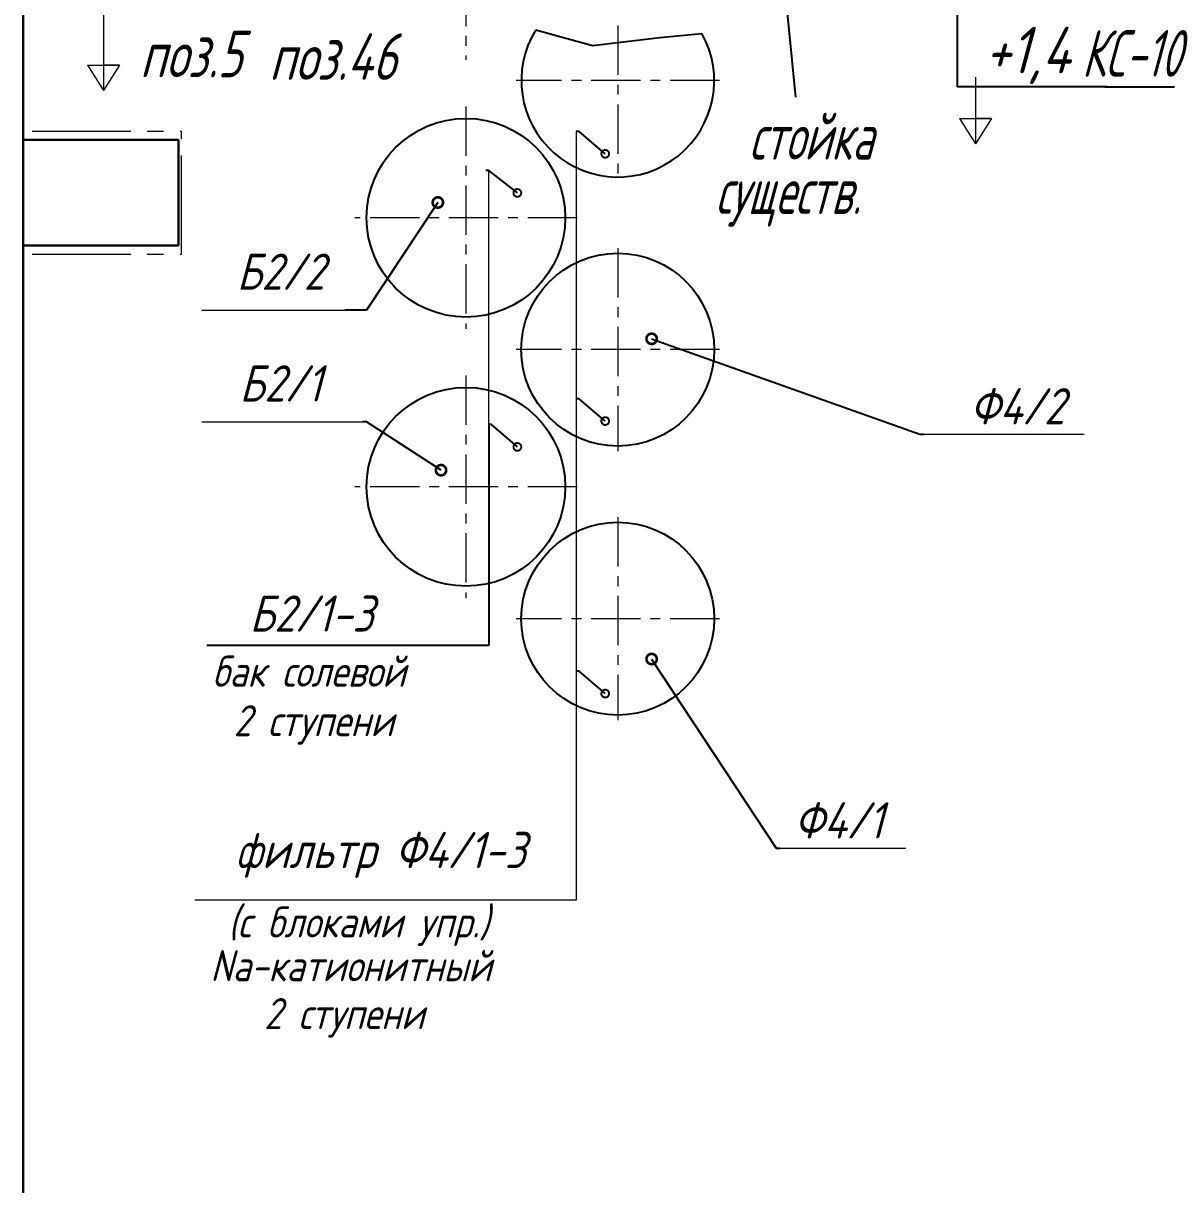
# Model space of a CAD drawing. Header units: millimetres. Extents: x 409 to 1826, y -2285 to 789.
# Drawn here: x 744.5 to 855.8, y 402.6 to 514.9 of the extents above; entities that cross this region are included whole.
import ezdxf
from ezdxf import colors
from ezdxf.entities.mleader import LeaderData, LeaderLine
from ezdxf.math import Vec2, Vec3

# ---------------------------------------------------------------- set-up
doc = ezdxf.new("R2010")
doc.units = ezdxf.units.MM
doc.linetypes.add('CENTER2', pattern=[28.575, 19.05, -3.175, 3.175, -3.175])
doc.linetypes.add('осевая', pattern=[50.8, 31.75, -6.35, 6.35, -6.35])
for name, color, linetype, lineweight in [('1 Оборудование (осн)', 150, 'Continuous', 30), ('6 Размер - 0.25', 211, 'Continuous', 25), ('6-осевая-1', 1, 'CENTER2', 18), ('7-тонкая.текст-02', 4, 'Continuous', 30), ('_0', 7, 'Continuous', 0), ('АР_Стены наружные', 7, 'Continuous', 30), ('Архитек.-025', 140, 'Continuous', 25), ('ГОСТ Выноски Текст', 9, 'Continuous', 15), ('осевая', 33, 'осевая', 13), ('Размеры', 6, 'Continuous', 25), ('Тонкая - 018', 254, 'Continuous', 18)]:
    doc.layers.add(name, color=color, linetype=linetype, lineweight=lineweight)
doc.styles.add('2н', font='simplex.shx', dxfattribs={"width": 0.8, "oblique": 15, "height": 3.5})
doc.styles.add('3 - 3н', font='simplex.shx', dxfattribs={"width": 0.8, "oblique": 15, "height": 3})
doc.styles.get("Standard").update_dxf_attribs({"font": 'GOST_A.TTF', "oblique": 15})

# ---------------------------------------------------------------- blocks, each defined once
blk = doc.blocks.new('_DotSmall')
at = {"color": 0, "linetype": 'ByBlock', "const_width": 0.5}
blk.add_lwpolyline([(-0.0625, 0, 1), (0.0625, 0, 1)], format="xyb", close=True, dxfattribs=at)

msp = doc.modelspace()

# ---------------------------------------------------------------- linework, layer by layer
for p, q in [((816.802, 531.135), (819.119, 507.75)), ((834.75, 520.25), (834.75, 508.75)), ((794.017, 514.247), (799.5, 512.75)), ((799.5, 512.75), (806, 513.5)), ((806, 513.5), (810.079, 513.895)), ((849.25, 508.75), (834.75, 508.75)), ((849, 508.75), (855.75, 508.75)), ((789.473, 476.11), (789.473, 454.75)), ((789.473, 454.75), (762.25, 454.75))]:
    msp.add_line(p, q)
at = {"color": 7, "lineweight": 9}
msp.add_line((744.495, 413.616), (744.495, 424.565), dxfattribs=at)
at = {"layer": '1 Оборудование (осн)', "color": 7, "lineweight": 25}
for centre, radius in [((787.271, 496.091), 9.6), ((801.945, 483.346), 9.32), ((787.271, 470.091), 9.6), ((801.945, 457.346), 9.32)]:
    msp.add_circle(centre, radius, dxfattribs=at)
msp.add_arc((801.945, 509.346), 9.32, 148.27549, 29.21198, dxfattribs=at)
at = {"layer": '6-осевая-1', "color": 7, "ltscale": 0.5}
for p, q in [((745.358, 504.448), (759.774, 504.448)), ((759.774, 492.577), (759.774, 504.448)), ((745.358, 492.577), (759.774, 492.577))]:
    msp.add_line(p, q, dxfattribs=at)
at = {"layer": '_0', "ltscale": 0.8}
for p, q in [((752.25, 516.843), (752.25, 510.851)), ((750.703, 510.851), (752.25, 510.851)), ((750.703, 510.851), (752.25, 508.407)), ((752.25, 510.851), (753.797, 510.851)), ((753.797, 510.851), (752.25, 510.851)), ((752.25, 510.851), (752.25, 508.407)), ((753.797, 510.851), (752.25, 508.407)), ((836.5, 509.684), (836.5, 505.692)), ((834.953, 505.692), (836.5, 505.692)), ((834.953, 505.692), (836.5, 503.248)), ((836.5, 505.692), (838.047, 505.692)), ((838.047, 505.692), (836.5, 505.692)), ((836.5, 505.692), (836.5, 503.248)), ((838.047, 505.692), (836.5, 503.248))]:
    msp.add_line(p, q, dxfattribs=at)
at = {"layer": 'АР_Стены наружные', "color": 7, "ltscale": 1000}
for p, q in [((744.495, 242.732), (744.495, 564.426)), ((744.495, 503.612), (759.495, 503.612)), ((759.495, 493.412), (759.495, 503.612)), ((744.495, 493.412), (759.495, 493.412))]:
    msp.add_line(p, q, dxfattribs=at)
at = {"layer": 'ГОСТ Выноски Текст', "color": 7, "ltscale": 1000}
for p, q in [((761.761, 487.16), (777.649, 487.16)), ((761.761, 476.36), (777.649, 476.36)), ((831.132, 475.193), (847.02, 475.193)), ((817.433, 435.17), (829.773, 435.17))]:
    msp.add_line(p, q, dxfattribs=at)
at = {"layer": 'осевая', "color": 7, "lineweight": 18, "ltscale": 0.15}
for p, q in [((787.271, 527), (787.271, 511.344)), ((801.945, 514.665), (801.945, 499.527)), ((811.763, 509.346), (792.126, 509.346)), ((787.271, 506.838), (787.271, 485.344)), ((798.018, 496.091), (776.524, 496.091)), ((801.945, 493.165), (801.945, 473.527)), ((811.763, 483.346), (792.126, 483.346)), ((787.271, 480.838), (787.271, 459.344)), ((798.018, 470.091), (776.524, 470.091)), ((801.945, 467.165), (801.945, 447.527)), ((811.763, 457.346), (792.126, 457.346))]:
    msp.add_line(p, q, dxfattribs=at)
at = {"layer": 'Размеры', "color": 7, "lineweight": 18, "ltscale": 1000}
msp.add_line((761.092, 430.178), (797.966, 430.178), dxfattribs=at)
at = {"layer": 'Тонкая - 018', "color": 7, "ltscale": 0.1}
for p, q in [((797.966, 430.178), (797.966, 504.436)), ((789.473, 476.11), (789.485, 500.652))]:
    msp.add_line(p, q, dxfattribs=at)

# ---------------------------------------------------------------- texts
at = {"layer": '6 Размер - 0.25', "color": 7, "lineweight": 25, "ltscale": 0.1, "style": '3 - 3н', "oblique": 15, "width": 0.8}
for s, p in [('бак солевой', (762.755, 450.771)), ('2 ступени', (764.82, 445.988)), ('(с блоками упр.)', (764.282, 426.535)), ('Na-катионитный', (762.568, 422.305)), ('2 ступени', (767.771, 417.682))]:
    msp.add_text(s, height=3, dxfattribs=at).set_placement(p)
at = {"layer": '7-тонкая.текст-02', "color": 7, "oblique": 15}
for s, width, p in [(' поз.5', 0.9, (753.681, 509.67)), ('КС-10', 0.8, (846.786, 509.73)), (' поз.46', 0.9, (766.181, 509.42)), ('стойка', 0.8, (814.63, 501.711)), ('существ.', 0.8, (811.38, 496.461))]:
    msp.add_text(s, height=4.5, dxfattribs=dict(at, width=width)).set_placement(p)
msp.add_text('+1,4', height=4.5, dxfattribs=at).set_placement((837.406, 510.052))
at = {"layer": 'Архитек.-025', "color": 7, "char_height": 3.5, "attachment_point": 5, "style": '2н'}
for s, insert in [('Б2/2', (769.363, 490.883)), ('Б2/1', (769.363, 480.083)), ('Ф4/2', (840.538, 477.876)), ('Б2/1-3', (772.357, 457.844)), ('Ф4/1', (823.291, 437.853)), ('фильтр Ф4/1-3', (779.034, 434.516))]:
    msp.add_mtext(s, dxfattribs=dict(at, insert=insert))

# ---------------------------------------------------------------- leaders
at = {"layer": 'Тонкая - 018', "color": 7, "ltscale": 0.1}
ml = msp.add_multileader_mtext('Standard', dxfattribs=at)
ml.set_content('', color=7, style='2н')
ml.set_leader_properties()
ml.set_arrow_properties(name='DOTSMALL')
ml.build(insert=Vec2(0, 0))
ml.multileader.update_dxf_attribs({"text_right_attachment_type": 6, "dogleg_length": 0.2, "arrow_head_size": 1.5})
ctx = ml.context
ctx.base_point, ctx.char_height, ctx.arrow_head_size, ctx.landing_gap_size, ctx.plane_origin = Vec3(797.847, 506.186), 3.5, 1.5, 0.09, Vec3(801.986, 500.971)
ctx.right_attachment, ctx.text_align_type = 6, 2
notes = []
notes.append((ctx, [(0, (1, 1, 0), (798.227, 504.436), (-1, 0), 0.2, [(0, [(800.734, 502.274)], 0, [])])]))
ctx.mtext.insert, ctx.mtext.rotation, ctx.mtext.alignment, ctx.mtext.flow_direction = Vec3(797.937, 507.936), 6.2831853, 3, 5
ml = msp.add_multileader_mtext('Standard', dxfattribs=at)
ml.set_content('', color=7, style='2н')
ml.set_leader_properties()
ml.set_arrow_properties(name='DOTSMALL')
ml.build(insert=Vec2(0, 0))
ml.multileader.update_dxf_attribs({"text_right_attachment_type": 6, "dogleg_length": 0.2, "arrow_head_size": 1.5})
ctx = ml.context
ctx.base_point, ctx.char_height, ctx.arrow_head_size, ctx.landing_gap_size, ctx.plane_origin = Vec3(789.105, 502.402), 3.5, 1.5, 0.09, Vec3(793.493, 497.187)
ctx.right_attachment, ctx.text_align_type = 6, 2
notes.append((ctx, [(0, (1, 1, 0), (789.485, 500.652), (-1, 0), 0.2, [(0, [(792.242, 498.49)], 0, [])])]))
ctx.mtext.insert, ctx.mtext.alignment, ctx.mtext.flow_direction = Vec3(789.195, 504.152), 3, 5
at = {"layer": 'Тонкая - 018', "color": 7}
ml = msp.add_multileader_mtext('Standard', dxfattribs=at)
ml.set_content('', color=7, style='2н')
ml.set_leader_properties()
ml.set_arrow_properties(name='DOTSMALL')
ml.build(insert=Vec2(0, 0))
ml.multileader.update_dxf_attribs({"dogleg_length": 0.36, "arrow_head_size": 2})
ctx = ml.context
ctx.base_point, ctx.char_height, ctx.arrow_head_size, ctx.landing_gap_size, ctx.plane_origin = Vec3(775.384, 487.16), 3.5, 2, 0.09, Vec3(784.559, 497.569)
ctx.text_align_type = 2
notes.append((ctx, [(0, (1, 1, 0), (777.649, 487.16), (-1, 0), 2.085, [(0, [(784.559, 497.569)], 0, [])])]))
ctx.mtext.insert, ctx.mtext.alignment, ctx.mtext.flow_direction = Vec3(775.474, 488.91), 3, 5
ml = msp.add_multileader_mtext('Standard', dxfattribs=at)
ml.set_content('', color=7, style='2н')
ml.set_leader_properties()
ml.set_arrow_properties(name='DOTSMALL')
ml.build(insert=Vec2(0, 0))
ml.multileader.update_dxf_attribs({"dogleg_length": 0.36, "arrow_head_size": 2})
ctx = ml.context
ctx.base_point, ctx.char_height, ctx.arrow_head_size, ctx.landing_gap_size, ctx.plane_origin = Vec3(831.492, 475.193), 3.5, 2, 0.09, Vec3(805.217, 486.623)
notes.append((ctx, [(0, (1, 1, 0), (831.132, 475.193), (1, 0), 0.36, [(0, [(805.217, 484.397)], 0, [])])]))
ctx.mtext.insert, ctx.mtext.flow_direction = Vec3(831.582, 476.943), 5
at = {"layer": 'Тонкая - 018', "color": 7, "ltscale": 0.1}
ml = msp.add_multileader_mtext('Standard', dxfattribs=at)
ml.set_content('', color=7, style='2н')
ml.set_leader_properties()
ml.set_arrow_properties(name='DOTSMALL')
ml.build(insert=Vec2(0, 0))
ml.multileader.update_dxf_attribs({"text_right_attachment_type": 6, "dogleg_length": 0.2, "arrow_head_size": 1.5})
ctx = ml.context
ctx.base_point, ctx.char_height, ctx.arrow_head_size, ctx.landing_gap_size, ctx.plane_origin = Vec3(797.847, 480.358), 3.5, 1.5, 0.09, Vec3(801.986, 475.143)
ctx.right_attachment, ctx.text_align_type = 6, 2
notes.append((ctx, [(0, (1, 1, 0), (798.227, 478.608), (-1, 0), 0.2, [(0, [(800.734, 476.446)], 0, [])])]))
ctx.mtext.insert, ctx.mtext.rotation, ctx.mtext.alignment, ctx.mtext.flow_direction = Vec3(797.937, 482.108), 6.2831853, 3, 5
ml = msp.add_multileader_mtext('Standard', dxfattribs=at)
ml.set_content('', color=7, style='2н')
ml.set_leader_properties()
ml.set_arrow_properties(name='DOTSMALL')
ml.build(insert=Vec2(0, 0))
ml.multileader.update_dxf_attribs({"text_right_attachment_type": 6, "dogleg_length": 0.2, "arrow_head_size": 1.5})
ctx = ml.context
ctx.base_point, ctx.char_height, ctx.arrow_head_size, ctx.landing_gap_size, ctx.plane_origin = Vec3(789.355, 477.86), 3.5, 1.5, 0.09, Vec3(793.493, 472.645)
ctx.right_attachment, ctx.text_align_type = 6, 2
notes.append((ctx, [(0, (1, 1, 0), (789.735, 476.11), (-1, 0), 0.2, [(0, [(792.242, 473.948)], 0, [])])]))
ctx.mtext.insert, ctx.mtext.alignment, ctx.mtext.flow_direction = Vec3(789.445, 479.61), 3, 5
at = {"layer": 'Тонкая - 018', "color": 7}
ml = msp.add_multileader_mtext('Standard', dxfattribs=at)
ml.set_content('', color=7, style='2н')
ml.set_leader_properties()
ml.set_arrow_properties(name='DOTSMALL')
ml.build(insert=Vec2(0, 0))
ml.multileader.update_dxf_attribs({"dogleg_length": 0.36, "arrow_head_size": 2})
ctx = ml.context
ctx.base_point, ctx.char_height, ctx.arrow_head_size, ctx.landing_gap_size, ctx.plane_origin = Vec3(777.109, 476.36), 3.5, 2, 0.09, Vec3(784.865, 471.697)
ctx.text_align_type = 2
notes.append((ctx, [(0, (1, 1, 0), (777.649, 476.36), (-1, 0), 0.36, [(0, [(784.865, 471.697)], 0, [])])]))
ctx.mtext.insert, ctx.mtext.alignment, ctx.mtext.flow_direction = Vec3(777.199, 478.11), 3, 5
at = {"layer": 'Тонкая - 018', "color": 7, "ltscale": 0.1}
ml = msp.add_multileader_mtext('Standard', dxfattribs=at)
ml.set_content('', color=7, style='2н')
ml.set_leader_properties()
ml.set_arrow_properties(name='DOTSMALL')
ml.build(insert=Vec2(0, 0))
ml.multileader.update_dxf_attribs({"text_right_attachment_type": 6, "dogleg_length": 0.2, "arrow_head_size": 1.5})
ctx = ml.context
ctx.base_point, ctx.char_height, ctx.arrow_head_size, ctx.landing_gap_size, ctx.plane_origin = Vec3(797.847, 454.018), 3.5, 1.5, 0.09, Vec3(801.986, 448.803)
ctx.right_attachment, ctx.text_align_type = 6, 2
notes.append((ctx, [(0, (1, 1, 0), (798.227, 452.268), (-1, 0), 0.2, [(0, [(800.734, 450.106)], 0, [])])]))
ctx.mtext.insert, ctx.mtext.rotation, ctx.mtext.alignment, ctx.mtext.flow_direction = Vec3(797.937, 455.768), 6.2831853, 3, 5
at = {"layer": 'Тонкая - 018', "color": 7}
ml = msp.add_multileader_mtext('Standard', dxfattribs=at)
ml.set_content('', color=7, style='2н')
ml.set_leader_properties()
ml.set_arrow_properties(name='DOTSMALL')
ml.build(insert=Vec2(0, 0))
ml.multileader.update_dxf_attribs({"dogleg_length": 0.36, "arrow_head_size": 2})
ctx = ml.context
ctx.base_point, ctx.char_height, ctx.arrow_head_size, ctx.landing_gap_size, ctx.plane_origin = Vec3(817.613, 435.17), 3.5, 2, 0.09, Vec3(805.217, 460.623)
notes.append((ctx, [(0, (1, 1, 0), (817.253, 435.17), (1, 0), 0.36, [(0, [(805.217, 453.446)], 0, [])])]))
ctx.mtext.insert, ctx.mtext.flow_direction = Vec3(817.703, 436.92), 5
for ctx, leaders in notes:
    for number, flags, end, landing, length, lines in leaders:
        leader = LeaderData()
        leader.index, (leader.has_last_leader_line, leader.has_dogleg_vector, leader.attachment_direction) = number, flags
        leader.last_leader_point, leader.dogleg_vector, leader.dogleg_length = Vec3(end), Vec3(landing), length
        for number, points, colour, breaks in lines:
            line = LeaderLine()
            line.index, line.vertices, line.color, line.breaks = number, Vec3.list(points), colors.encode_raw_color(colour), breaks
            leader.lines.append(line)
        ctx.leaders.append(leader)

doc.saveas('drawing.dxf')
